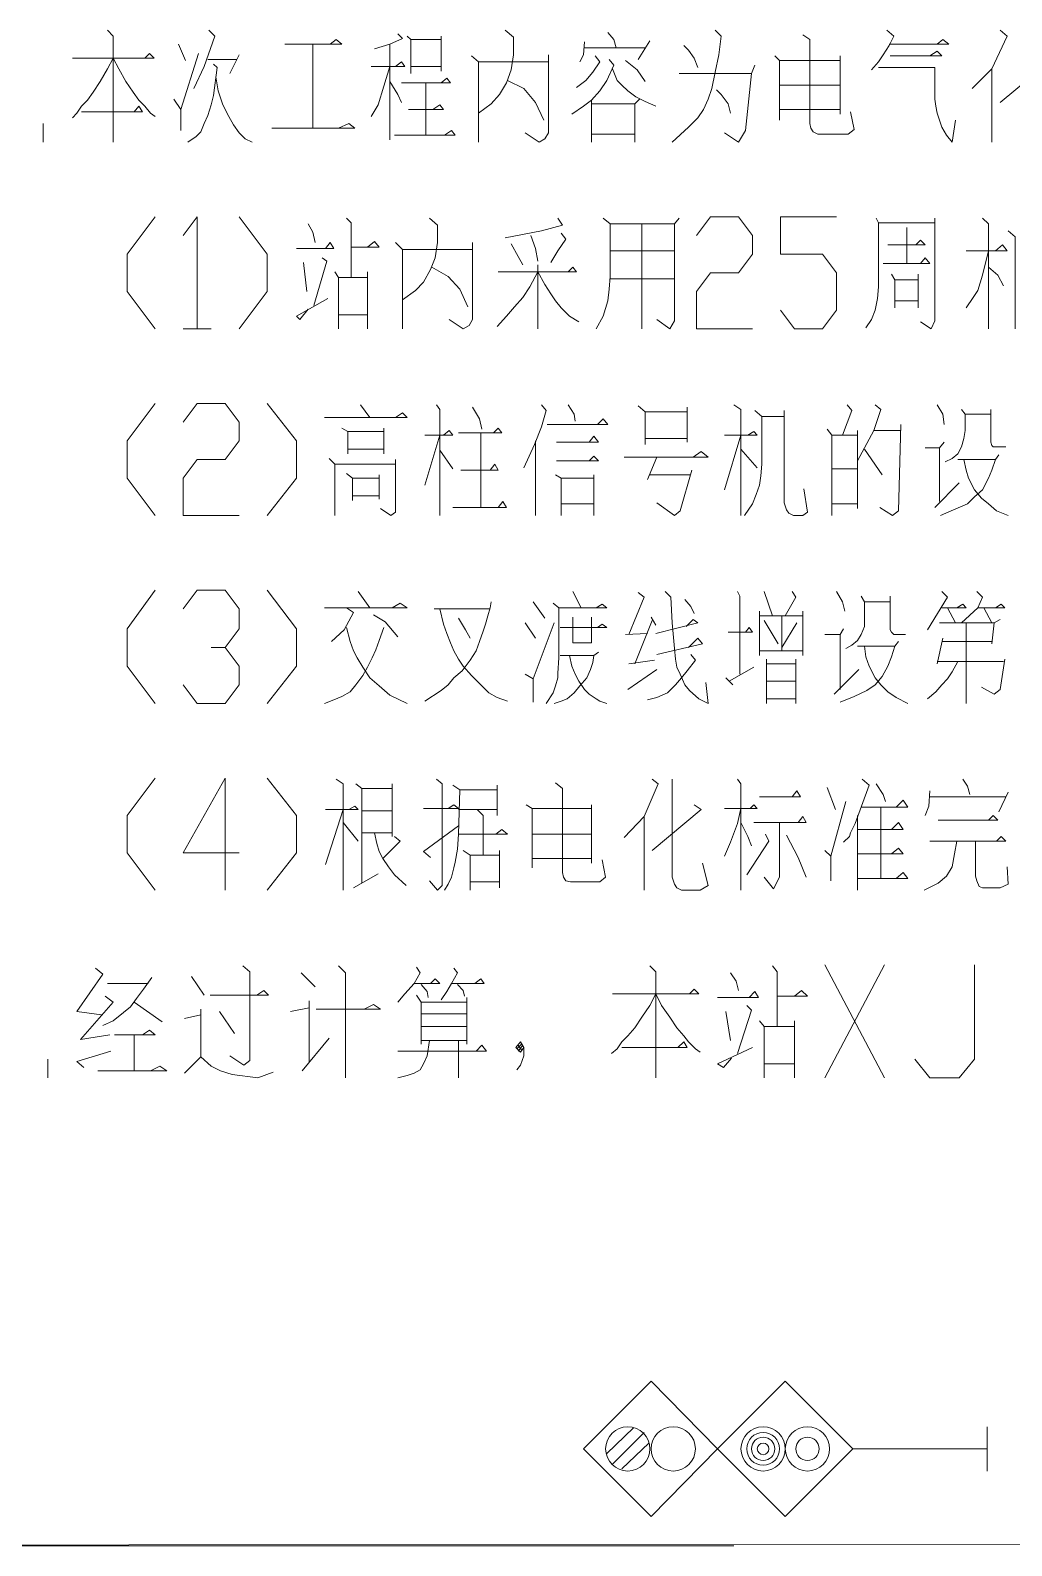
# Model space of a CAD drawing. Header units: millimetres. Extents: x 18 to 1853, y 466 to 763.
# Drawn here: x 1527.5 to 1571.2, y 628.9 to 696.4 of the extents above; entities that cross this region are included whole.
import ezdxf

# ---------------------------------------------------------------- set-up
doc = ezdxf.new("R2010")
doc.units = ezdxf.units.MM
doc.header["$MEASUREMENT"] = 0
doc.layers.add('1', color=7, linetype='Continuous')
doc.layers.add('D0', color=7, linetype='Continuous')

msp = doc.modelspace()

# ---------------------------------------------------------------- linework, layer by layer
at = {"color": 255, "linetype": 'Continuous', "lineweight": 0}
for points in [[(1530.942, 696.426), (1531.202, 696.166), (1531.202, 691.437)], [(1535.463, 696.426), (1535.723, 696.166), (1535.255, 694.815), (1534.788, 693.827)], [(1543.883, 696.27), (1544.091, 696.062), (1543.519, 695.802), (1542.843, 695.594)], [(1544.299, 696.166), (1544.455, 696.01), (1544.455, 694.503)], [(1545.806, 696.166), (1545.806, 694.607)], [(1548.664, 696.426), (1549.028, 696.114), (1549.028, 695.335), (1548.924, 694.659), (1548.716, 694.087), (1548.404, 693.568), (1548.041, 693.152), (1547.469, 692.736)], [(1553.238, 696.322), (1553.498, 696.01), (1553.602, 695.646)], [(1558.019, 696.426), (1558.279, 696.166), (1558.175, 695.335), (1558.019, 694.555), (1557.863, 693.827), (1557.707, 693.36), (1557.5, 692.892), (1557.24, 692.528), (1556.824, 692.112), (1556.096, 691.437)], [(1561.917, 696.218), (1562.229, 696.01), (1562.229, 692.268), (1562.281, 692.06), (1562.385, 691.904), (1562.593, 691.8), (1563.944, 691.8), (1564.204, 692.008), (1564.048, 692.788)], [(1565.659, 696.426), (1565.971, 696.166), (1565.763, 695.75), (1565.503, 695.335), (1565.295, 695.023), (1564.983, 694.659)], [(1570.7, 696.426), (1571.012, 696.166), (1570.337, 694.711), (1569.453, 693.827)], [(1529.383, 695.179), (1533.021, 695.179), (1532.813, 695.387), (1532.605, 695.179)], [(1533.904, 693.36), (1534.216, 692.892), (1534.996, 695.387)], [(1534.112, 695.802), (1534.424, 695.075)], [(1538.842, 695.802), (1541.388, 695.802), (1541.128, 696.01), (1540.868, 695.802)], [(1540.089, 695.802), (1540.089, 692.06)], [(1543.519, 695.802), (1543.519, 691.541)], [(1544.455, 696.01), (1545.806, 696.01)], [(1552.198, 695.906), (1552.146, 695.335), (1551.99, 695.023)], [(1552.198, 695.646), (1554.901, 695.646)], [(1555.109, 695.958), (1554.589, 695.127)], [(1556.616, 695.75), (1556.824, 695.542), (1557.084, 695.179), (1557.24, 694.763)], [(1565.763, 695.802), (1568.414, 695.802), (1568.154, 696.01), (1567.894, 695.802)], [(1565.815, 695.283), (1568.102, 695.283), (1567.894, 695.49), (1567.582, 695.283)], [(1531.202, 695.179), (1530.942, 694.711), (1530.63, 694.139), (1530.318, 693.671), (1530.058, 693.308), (1529.798, 693.048), (1529.59, 692.736), (1529.383, 692.528)], [(1531.202, 695.179), (1531.461, 694.711), (1531.773, 694.139), (1532.085, 693.671), (1532.345, 693.308), (1532.605, 693.048), (1532.865, 692.736), (1533.073, 692.58)], [(1535.671, 694.919), (1535.827, 694.763), (1535.671, 693.516), (1535.567, 693.1), (1535.411, 692.632), (1535.255, 692.268), (1535.1, 691.904), (1534.892, 691.697), (1534.528, 691.437)], [(1535.411, 695.127), (1536.711, 695.127)], [(1536.815, 695.335), (1536.399, 694.503)], [(1542.687, 694.815), (1544.195, 694.815), (1544.039, 695.023), (1543.779, 694.815)], [(1543.519, 694.815), (1543.259, 693.931), (1542.999, 693.1), (1542.687, 692.58)], [(1544.455, 694.815), (1545.806, 694.815)], [(1547.157, 695.283), (1547.469, 695.023), (1547.469, 691.437)], [(1547.469, 695.023), (1550.587, 695.023)], [(1550.587, 695.335), (1550.587, 691.852), (1550.431, 691.593), (1550.171, 691.437), (1549.548, 691.852)], [(1553.29, 695.127), (1553.498, 694.867), (1553.186, 694.191), (1552.874, 693.723), (1552.51, 693.308), (1552.146, 693.048), (1551.627, 692.684)], [(1552.666, 695.283), (1552.874, 695.023), (1552.562, 694.555), (1552.25, 694.191), (1551.835, 693.879)], [(1553.446, 694.711), (1553.654, 694.191), (1553.861, 693.983), (1554.121, 693.723), (1554.485, 693.464), (1554.901, 693.256), (1555.369, 693.048)], [(1554.017, 695.075), (1554.537, 694.659), (1554.901, 694.139)], [(1559.786, 694.867), (1559.63, 694.503), (1559.371, 691.956), (1559.059, 691.437), (1558.435, 691.852)], [(1560.67, 695.283), (1560.878, 695.075), (1560.878, 692.424)], [(1560.878, 695.075), (1563.58, 695.075)], [(1563.58, 695.283), (1563.58, 692.684)], [(1565.295, 694.763), (1567.79, 694.763), (1567.79, 693.36), (1567.842, 693.048), (1567.894, 692.736), (1567.998, 692.424), (1568.102, 692.112), (1568.31, 691.748), (1568.57, 691.437), (1568.725, 692.424)], [(1570.337, 694.711), (1570.337, 691.437)], [(1572.571, 695.283), (1572.883, 695.023), (1570.7, 693.204)], [(1535.775, 694.347), (1535.879, 693.723), (1536.087, 693.1), (1536.347, 692.58), (1536.555, 692.216), (1536.815, 691.852), (1537.074, 691.593), (1537.386, 691.437)], [(1543.519, 694.139), (1543.883, 693.568), (1544.039, 693.204)], [(1544.039, 694.087), (1546.222, 694.087), (1546.066, 694.295), (1545.806, 694.087)], [(1545.13, 694.087), (1545.13, 691.748)], [(1548.768, 694.191), (1549.496, 693.827), (1550.016, 693.204), (1550.379, 692.424)], [(1556.408, 694.503), (1559.63, 694.503)], [(1554.433, 691.437), (1554.433, 693.152), (1554.641, 693.36)], [(1558.071, 693.775), (1558.279, 693.568), (1558.591, 693.152), (1558.695, 692.736)], [(1560.878, 693.983), (1563.58, 693.983)], [(1529.798, 692.788), (1532.501, 692.788), (1532.345, 693.048), (1532.137, 692.788)], [(1534.216, 692.892), (1534.216, 691.956)], [(1544.351, 692.892), (1545.91, 692.892), (1545.754, 693.1), (1545.442, 692.892)], [(1552.51, 693.308), (1552.51, 691.437)], [(1554.433, 693.152), (1552.51, 693.152)], [(1560.878, 692.892), (1563.58, 692.892)], [(1528.083, 691.437), (1528.083, 692.268)], [(1538.27, 692.06), (1541.96, 692.06), (1541.7, 692.268), (1541.232, 692.06)], [(1543.727, 691.748), (1546.429, 691.748), (1546.274, 691.956), (1545.962, 691.748)], [(1552.51, 691.8), (1554.433, 691.8)], [(1533.073, 688.11), (1531.825, 686.447), (1531.825, 684.784), (1533.073, 683.121)], [(1534.32, 687.279), (1534.944, 688.11), (1534.944, 683.121)], [(1536.815, 688.11), (1538.062, 686.447), (1538.062, 684.784), (1536.815, 683.121)], [(1541.596, 688.058), (1541.804, 687.851), (1541.804, 685.408)], [(1545.286, 688.058), (1545.65, 687.747), (1545.65, 686.967), (1545.546, 686.291), (1545.338, 685.772), (1545.026, 685.2), (1544.662, 684.836), (1544.091, 684.42)], [(1551.003, 688.058), (1551.211, 687.747), (1550.275, 687.487), (1548.664, 687.175)], [(1553.03, 688.058), (1553.342, 687.799), (1553.342, 685.46), (1553.29, 684.888), (1553.238, 684.368), (1553.03, 683.693), (1552.718, 683.121)], [(1556.408, 688.058), (1556.2, 687.799), (1556.2, 683.485), (1555.992, 683.121), (1555.421, 683.537)], [(1557.188, 687.279), (1557.811, 688.11), (1559.059, 688.11), (1559.682, 687.279), (1559.682, 686.447), (1559.059, 685.616), (1557.811, 685.616), (1557.188, 684.784), (1557.188, 683.121), (1559.682, 683.121)], [(1560.93, 683.953), (1561.553, 683.121), (1562.801, 683.121), (1563.424, 683.953), (1563.424, 685.616), (1562.801, 686.447), (1560.93, 686.447), (1560.93, 688.11), (1563.424, 688.11)], [(1565.191, 688.058), (1565.295, 687.851), (1565.295, 684.992), (1565.243, 684.472), (1565.139, 683.953), (1564.983, 683.537), (1564.724, 683.173)], [(1567.79, 688.058), (1567.79, 683.485), (1567.634, 683.121), (1567.166, 683.433)], [(1569.921, 688.058), (1570.181, 687.799), (1570.181, 683.121)], [(1539.881, 687.799), (1540.089, 687.435), (1540.193, 686.967)], [(1549.808, 687.279), (1550.016, 686.707), (1550.119, 686.135)], [(1551.159, 687.383), (1551.367, 687.123), (1551.003, 686.603), (1550.691, 686.084)], [(1553.342, 687.799), (1556.2, 687.799)], [(1554.745, 683.121), (1554.745, 687.799)], [(1565.295, 687.851), (1567.79, 687.851)], [(1566.543, 687.643), (1566.543, 686.032)], [(1571.064, 687.487), (1571.376, 687.227), (1571.376, 683.121)], [(1539.361, 686.707), (1541.024, 686.707), (1540.868, 686.967), (1540.661, 686.707)], [(1541.804, 686.759), (1543.051, 686.759), (1542.843, 687.019), (1542.532, 686.759)], [(1543.779, 686.967), (1544.091, 686.655), (1544.091, 683.121)], [(1544.091, 686.655), (1547.209, 686.655)], [(1547.209, 686.967), (1547.209, 683.537), (1547.053, 683.277), (1546.793, 683.121), (1546.17, 683.537)], [(1548.924, 686.915), (1549.236, 686.343), (1549.444, 685.98)], [(1553.342, 686.603), (1556.2, 686.603)], [(1565.711, 686.863), (1567.374, 686.863), (1567.166, 687.071), (1566.958, 686.863)], [(1569.193, 686.603), (1571.012, 686.603), (1570.804, 686.863), (1570.493, 686.603)], [(1570.181, 686.603), (1569.921, 685.512), (1569.713, 684.836), (1569.505, 684.524), (1569.193, 684.057)], [(1539.673, 686.084), (1539.829, 684.784)], [(1540.505, 686.291), (1540.713, 686.135), (1540.141, 684.161)], [(1550.119, 685.98), (1550.119, 683.121)], [(1565.503, 686.032), (1567.582, 686.032), (1567.374, 686.291), (1567.166, 686.032)], [(1541.076, 685.668), (1541.232, 685.408), (1541.232, 683.121)], [(1542.532, 685.408), (1541.232, 685.408)], [(1542.532, 683.121), (1542.532, 685.668)], [(1545.39, 685.876), (1546.118, 685.46), (1546.637, 684.888), (1547.001, 684.109)], [(1550.119, 685.668), (1549.756, 684.992), (1549.444, 684.524), (1549.08, 684.109), (1548.716, 683.693), (1548.3, 683.225)], [(1548.352, 685.668), (1551.835, 685.668), (1551.679, 685.876), (1551.471, 685.668)], [(1550.119, 685.668), (1550.431, 685.096), (1550.691, 684.68), (1550.899, 684.368), (1551.159, 684.057), (1551.523, 683.693), (1551.938, 683.433)], [(1556.2, 685.356), (1553.342, 685.356)], [(1565.867, 685.564), (1566.023, 685.304), (1566.023, 684.057)], [(1567.062, 685.304), (1566.023, 685.304)], [(1567.062, 684.057), (1567.062, 685.564)], [(1570.181, 685.876), (1570.596, 685.512), (1570.856, 685.044)], [(1539.881, 684.005), (1539.517, 683.537), (1539.361, 683.693), (1540.764, 684.472)], [(1566.023, 684.368), (1567.062, 684.368)], [(1541.232, 683.745), (1542.532, 683.745)], [(1534.32, 683.121), (1535.567, 683.121)], [(1533.073, 679.795), (1531.825, 678.132), (1531.825, 676.469), (1533.073, 674.806)], [(1534.32, 678.963), (1534.944, 679.795), (1536.191, 679.795), (1536.815, 678.963), (1536.815, 678.132), (1536.191, 677.3), (1534.944, 677.3), (1534.32, 676.469), (1534.32, 674.806), (1536.815, 674.806)], [(1538.062, 679.795), (1539.361, 678.132), (1539.361, 676.469), (1538.062, 674.806)], [(1540.609, 679.171), (1544.299, 679.171), (1544.091, 679.379), (1543.779, 679.171)], [(1542.22, 679.743), (1542.635, 679.171)], [(1545.598, 679.743), (1545.754, 679.535), (1545.754, 674.806)], [(1547.209, 679.639), (1547.521, 679.119), (1547.625, 678.652)], [(1550.275, 679.743), (1550.483, 679.483), (1550.275, 678.755), (1549.964, 677.976), (1549.496, 676.936)], [(1551.471, 679.743), (1551.731, 679.327), (1551.783, 679.015)], [(1554.589, 679.691), (1554.901, 679.431), (1554.901, 677.976)], [(1554.901, 679.431), (1556.772, 679.431)], [(1556.772, 679.639), (1556.772, 678.08)], [(1558.851, 679.743), (1559.163, 679.535), (1559.163, 674.806)], [(1559.786, 679.483), (1560.098, 679.223), (1560.098, 677.092), (1560.046, 676.573), (1559.994, 676.157), (1559.838, 675.741), (1559.682, 675.325), (1559.319, 674.806)], [(1560.098, 679.223), (1561.086, 679.223)], [(1561.086, 679.483), (1561.086, 675.377), (1561.19, 675.065), (1561.293, 674.91), (1561.501, 674.806), (1561.917, 674.806), (1562.125, 674.961), (1561.969, 676.001)], [(1563.892, 679.743), (1564.1, 679.483), (1563.684, 678.392)], [(1565.139, 679.743), (1565.399, 679.535), (1565.087, 678.6), (1564.36, 677.248)], [(1567.894, 679.743), (1568.154, 679.327), (1568.206, 678.859)], [(1568.985, 679.535), (1569.141, 679.327), (1569.141, 678.6), (1569.089, 678.236), (1568.985, 677.872), (1568.829, 677.56), (1568.57, 677.352), (1568.258, 677.196)], [(1569.141, 679.327), (1570.285, 679.327)], [(1570.285, 679.535), (1570.285, 678.236), (1570.285, 678.08), (1570.337, 677.924), (1570.389, 677.872), (1570.96, 677.872)], [(1541.388, 678.703), (1541.648, 678.548), (1541.648, 677.56)], [(1541.648, 678.548), (1543.259, 678.548)], [(1543.259, 678.703), (1543.259, 677.56)], [(1545.078, 678.392), (1546.326, 678.392), (1546.17, 678.6), (1545.91, 678.392)], [(1546.585, 678.496), (1548.508, 678.496), (1548.352, 678.703), (1548.145, 678.496)], [(1547.573, 678.496), (1547.573, 675.169)], [(1550.535, 678.859), (1553.238, 678.859), (1553.03, 679.119), (1552.77, 678.859)], [(1558.435, 678.392), (1559.89, 678.392), (1559.734, 678.548), (1559.474, 678.392)], [(1563.009, 678.652), (1563.216, 678.392), (1563.216, 674.806)], [(1564.36, 678.6), (1564.36, 675.117)], [(1565.087, 678.6), (1566.283, 678.6)], [(1566.283, 678.859), (1566.179, 675.013), (1565.919, 674.806), (1565.347, 675.169)], [(1545.754, 678.392), (1545.078, 676.157)], [(1550.016, 678.132), (1550.016, 674.806)], [(1550.951, 678.08), (1552.822, 678.08), (1552.614, 678.34), (1552.406, 678.08)], [(1554.901, 678.236), (1556.772, 678.236)], [(1559.163, 678.392), (1558.435, 675.949)], [(1563.216, 678.392), (1564.36, 678.392)], [(1567.374, 677.82), (1567.998, 677.82)], [(1568.206, 678.08), (1567.998, 677.82), (1567.998, 675.429)], [(1540.816, 677.352), (1541.076, 677.092), (1541.076, 674.806)], [(1541.648, 677.768), (1543.259, 677.768)], [(1543.779, 677.3), (1543.779, 674.961), (1543.571, 674.806), (1543.103, 675.117)], [(1545.754, 677.716), (1546.326, 676.884)], [(1550.951, 677.248), (1552.822, 677.248), (1552.614, 677.456), (1552.406, 677.248)], [(1553.965, 677.404), (1557.707, 677.404), (1557.396, 677.664), (1557.032, 677.404)], [(1555.421, 677.404), (1555.005, 676.417)], [(1559.163, 677.768), (1559.89, 676.936)], [(1564.672, 677.768), (1565.451, 676.625)], [(1570.648, 677.508), (1570.493, 677.3), (1570.337, 676.832), (1570.181, 676.469), (1569.921, 675.949), (1569.557, 675.637), (1569.245, 675.325), (1568.622, 675.065), (1568.05, 674.806)], [(1568.829, 677.3), (1570.493, 677.3)], [(1569.089, 677.3), (1569.193, 676.832), (1569.297, 676.469), (1569.557, 675.949), (1569.869, 675.585), (1570.181, 675.325), (1570.545, 675.013), (1571.064, 674.806)], [(1541.076, 677.092), (1543.779, 677.092)], [(1541.596, 676.677), (1541.856, 676.469), (1541.856, 675.481)], [(1541.856, 676.469), (1543.051, 676.469)], [(1543.051, 676.625), (1543.051, 675.533)], [(1546.689, 676.832), (1548.352, 676.832), (1548.197, 677.092), (1547.989, 676.832)], [(1550.899, 676.625), (1551.159, 676.469), (1551.159, 674.806)], [(1552.614, 676.469), (1551.159, 676.469)], [(1552.614, 674.806), (1552.614, 676.625)], [(1555.109, 676.625), (1556.928, 676.625)], [(1556.98, 676.832), (1556.46, 675.013), (1556.2, 674.806), (1555.421, 675.377)], [(1563.216, 676.884), (1564.36, 676.884)], [(1567.79, 675.169), (1568.881, 676.261)], [(1541.856, 675.689), (1543.051, 675.689)], [(1546.326, 675.169), (1548.716, 675.169), (1548.56, 675.429), (1548.352, 675.169)], [(1551.159, 675.325), (1552.614, 675.325)], [(1563.216, 675.325), (1564.36, 675.325)], [(1533.073, 671.479), (1531.825, 669.764), (1531.825, 668.101), (1533.073, 666.438)], [(1534.32, 670.648), (1534.944, 671.479), (1536.191, 671.479), (1536.815, 670.648), (1536.815, 669.764), (1536.191, 668.933), (1535.567, 668.933)], [(1538.062, 671.479), (1539.361, 669.764), (1539.361, 668.101), (1538.062, 666.438)], [(1542.116, 671.427), (1542.635, 670.7)], [(1551.679, 671.427), (1552.042, 670.7)], [(1554.589, 671.375), (1554.849, 671.168), (1554.173, 669.504)], [(1555.784, 671.427), (1556.044, 671.168), (1556.096, 670.024), (1556.2, 668.881), (1556.252, 668.413), (1556.304, 668.049), (1556.46, 667.737), (1556.668, 667.27), (1556.876, 667.01), (1557.292, 666.646), (1557.707, 666.438), (1557.603, 667.374)], [(1559.007, 671.427), (1559.111, 671.22), (1559.111, 667.737)], [(1560.202, 671.427), (1560.566, 670.336)], [(1561.449, 671.427), (1561.605, 671.168), (1561.138, 670.336)], [(1563.424, 671.427), (1563.684, 670.96), (1563.788, 670.544)], [(1564.516, 671.22), (1564.672, 670.96), (1564.672, 670.284), (1564.672, 669.868), (1564.516, 669.504), (1564.36, 669.245), (1564.1, 669.037), (1563.84, 668.881)], [(1565.815, 671.22), (1565.815, 669.868), (1565.815, 669.712), (1565.867, 669.608), (1565.971, 669.504), (1566.491, 669.504)], [(1568.102, 671.427), (1568.362, 671.168), (1567.478, 669.712)], [(1569.661, 671.427), (1569.921, 671.168), (1569.713, 670.7), (1568.985, 670.024)], [(1540.609, 670.7), (1544.299, 670.7), (1543.987, 670.908), (1543.623, 670.7)], [(1541.596, 670.7), (1541.908, 670.492), (1541.492, 669.712), (1540.92, 669.193)], [(1548.041, 670.96), (1547.989, 670.7), (1547.885, 670.336), (1547.781, 669.972), (1547.677, 669.66), (1547.521, 669.193), (1547.365, 668.777), (1547.105, 668.361), (1546.741, 667.893), (1546.377, 667.581), (1546.118, 667.27), (1545.806, 667.01), (1545.078, 666.542)], [(1545.494, 670.648), (1547.989, 670.648)], [(1545.754, 670.648), (1545.91, 669.972), (1546.066, 669.556), (1546.222, 669.141), (1546.377, 668.777), (1546.585, 668.413), (1546.793, 668.101), (1547.157, 667.685), (1547.573, 667.27), (1547.937, 666.906), (1548.3, 666.698), (1548.768, 666.542)], [(1549.912, 670.96), (1550.431, 670.232)], [(1550.795, 670.908), (1551.055, 670.7), (1551.055, 668.465), (1551.003, 667.789), (1551.003, 667.581), (1550.899, 667.218), (1550.795, 666.906), (1550.483, 666.438)], [(1551.055, 670.7), (1553.186, 670.7), (1552.978, 670.856), (1552.718, 670.7)], [(1556.668, 671.064), (1556.928, 670.752), (1557.084, 670.44)], [(1559.994, 670.544), (1559.994, 668.569)], [(1561.917, 668.569), (1561.917, 670.544)], [(1564.672, 670.96), (1565.815, 670.96)], [(1568.102, 670.7), (1569.193, 670.7), (1569.037, 670.856), (1568.777, 670.7)], [(1568.362, 670.7), (1568.725, 670.024)], [(1569.713, 670.7), (1570.908, 670.7), (1570.752, 670.856), (1570.493, 670.7)], [(1569.973, 670.7), (1570.337, 670.024)], [(1543.259, 669.816), (1543.051, 669.245), (1542.895, 668.829), (1542.739, 668.465), (1542.532, 668.049), (1542.324, 667.685), (1542.012, 667.27), (1541.752, 666.958), (1541.388, 666.75), (1541.024, 666.594), (1540.609, 666.438)], [(1541.596, 669.816), (1541.752, 669.193), (1541.908, 668.777), (1542.064, 668.465), (1542.324, 668.049), (1542.635, 667.581), (1543.051, 667.218), (1543.519, 666.802), (1544.299, 666.438)], [(1542.791, 670.388), (1543.311, 670.076), (1543.883, 669.4)], [(1546.585, 670.232), (1546.897, 669.712), (1547.105, 669.349)], [(1549.548, 670.024), (1550.016, 669.349)], [(1549.912, 667.529), (1550.847, 670.024)], [(1551.107, 669.816), (1553.186, 669.816), (1552.978, 669.972), (1552.77, 669.816)], [(1551.679, 670.284), (1551.679, 669.141), (1552.51, 669.141), (1552.51, 670.284)], [(1555.213, 670.128), (1554.433, 668.205)], [(1555.161, 670.284), (1555.369, 669.92)], [(1555.369, 669.556), (1557.24, 670.024), (1557.032, 670.18), (1556.72, 669.868)], [(1558.591, 669.608), (1559.682, 669.608), (1559.526, 669.816), (1559.371, 669.608)], [(1561.917, 670.336), (1559.994, 670.336)], [(1560.202, 670.128), (1560.826, 669.089)], [(1560.982, 670.336), (1560.982, 668.777)], [(1561.657, 670.024), (1560.982, 668.933)], [(1563.736, 669.764), (1563.58, 669.504), (1563.58, 667.062)], [(1567.998, 670.024), (1570.441, 670.024)], [(1569.193, 670.024), (1569.193, 666.438)], [(1570.7, 670.18), (1570.441, 670.024), (1570.337, 669.089)], [(1554.017, 669.504), (1555.005, 669.556)], [(1555.421, 668.621), (1557.448, 669.089), (1557.24, 669.349), (1556.824, 668.933)], [(1562.905, 669.504), (1563.58, 669.504)], [(1566.179, 669.193), (1566.023, 668.985), (1565.867, 668.517), (1565.711, 668.101), (1565.451, 667.633), (1565.139, 667.27), (1564.776, 667.01), (1564.204, 666.75), (1563.58, 666.49)], [(1568.154, 669.349), (1567.894, 668.205)], [(1570.337, 669.193), (1568.154, 669.193)], [(1536.191, 668.933), (1536.815, 668.101), (1536.815, 667.27), (1536.191, 666.438), (1534.944, 666.438), (1534.32, 667.27)], [(1552.822, 668.725), (1552.614, 668.569), (1552.562, 668.257), (1552.458, 667.945), (1552.302, 667.581), (1551.99, 667.218), (1551.731, 666.906), (1551.419, 666.646), (1551.159, 666.542), (1550.847, 666.438)], [(1551.107, 668.569), (1552.614, 668.569)], [(1551.523, 668.569), (1551.627, 668.101), (1551.783, 667.737), (1551.938, 667.426), (1552.198, 667.062), (1552.406, 666.854), (1552.718, 666.646), (1552.874, 666.542), (1553.186, 666.438)], [(1556.928, 668.621), (1557.136, 668.361), (1556.772, 667.893), (1556.512, 667.581), (1556.252, 667.27), (1555.888, 666.906), (1555.421, 666.698), (1555.005, 666.594)], [(1559.994, 668.777), (1561.917, 668.777)], [(1560.306, 668.413), (1560.306, 666.438)], [(1561.605, 666.438), (1561.605, 668.413)], [(1564.36, 668.985), (1566.023, 668.985)], [(1564.672, 668.985), (1564.724, 668.517), (1564.88, 668.101), (1565.139, 667.581), (1565.399, 667.27), (1565.711, 666.958), (1566.075, 666.698), (1566.595, 666.438)], [(1570.908, 668.413), (1570.7, 667.062), (1570.441, 666.854), (1569.869, 667.166)], [(1549.548, 667.737), (1549.912, 667.529), (1549.912, 666.49)], [(1554.121, 667.062), (1555.421, 667.945)], [(1554.173, 668.205), (1555.317, 668.361)], [(1558.643, 667.426), (1559.734, 668.049)], [(1561.605, 668.205), (1560.306, 668.205)], [(1563.32, 666.854), (1564.412, 667.945)], [(1568.829, 668.309), (1568.57, 667.841), (1568.362, 667.529), (1568.102, 667.27), (1567.842, 666.958), (1567.478, 666.646)], [(1567.894, 668.309), (1570.856, 668.309)], [(1558.487, 667.581), (1558.799, 667.27)], [(1560.306, 667.426), (1561.605, 667.426)], [(1560.306, 666.646), (1561.605, 666.646)], [(1533.073, 663.112), (1531.825, 661.449), (1531.825, 659.786), (1533.073, 658.123)], [(1536.815, 659.786), (1534.32, 659.786), (1536.191, 663.112), (1536.191, 658.123)], [(1538.062, 663.112), (1539.361, 661.449), (1539.361, 659.786), (1538.062, 658.123)], [(1541.128, 663.06), (1541.44, 662.852), (1541.44, 658.123)], [(1545.598, 663.06), (1545.858, 662.852), (1545.858, 658.33), (1545.65, 658.123), (1545.286, 658.538)], [(1555.213, 663.06), (1555.473, 662.852), (1554.849, 661.397), (1553.965, 660.461)], [(1556.096, 663.06), (1556.096, 658.694), (1556.2, 658.382), (1556.304, 658.226), (1556.512, 658.123), (1557.344, 658.123), (1557.707, 658.33), (1557.448, 659.318)], [(1559.007, 663.06), (1559.163, 662.852), (1559.163, 658.123)], [(1564.568, 663.06), (1564.88, 662.8), (1564.256, 661.085), (1564.048, 660.669), (1563.996, 660.513), (1563.736, 660.253)], [(1569.037, 663.06), (1569.245, 662.748), (1569.349, 662.384)], [(1542.012, 662.852), (1542.272, 662.644), (1542.272, 658.434)], [(1542.272, 662.644), (1543.623, 662.644)], [(1543.623, 662.852), (1543.623, 660.513)], [(1546.326, 662.8), (1546.637, 662.592), (1546.585, 660.617), (1546.533, 659.942), (1546.429, 659.37), (1546.377, 659.11), (1546.274, 658.694), (1546.118, 658.382), (1545.962, 658.123)], [(1546.637, 662.592), (1548.3, 662.592)], [(1548.3, 662.8), (1548.3, 661.449)], [(1550.899, 662.904), (1551.211, 662.644), (1551.211, 658.902), (1551.263, 658.694), (1551.367, 658.538), (1551.575, 658.486), (1552.874, 658.486), (1553.134, 658.694), (1552.978, 659.474)], [(1559.994, 662.28), (1561.813, 662.28), (1561.657, 662.54), (1561.449, 662.28)], [(1563.009, 662.696), (1563.372, 661.709)], [(1565.191, 662.852), (1565.503, 662.384), (1565.607, 662.072)], [(1567.582, 662.54), (1567.53, 661.865), (1567.374, 661.449)], [(1571.064, 662.488), (1570.648, 661.605)], [(1540.661, 661.709), (1542.116, 661.709), (1541.96, 661.865), (1541.7, 661.709)], [(1541.44, 661.709), (1540.661, 659.266)], [(1542.272, 661.657), (1543.623, 661.657)], [(1545.026, 661.761), (1546.585, 661.761), (1546.377, 661.917), (1546.118, 661.761)], [(1546.585, 661.709), (1548.3, 661.709)], [(1547.417, 661.709), (1547.677, 661.449), (1547.677, 659.682)], [(1549.6, 661.917), (1549.86, 661.761), (1549.86, 659.11)], [(1549.86, 661.761), (1552.51, 661.761)], [(1552.51, 661.917), (1552.51, 659.318)], [(1557.084, 661.917), (1557.396, 661.709), (1555.213, 659.89)], [(1558.435, 661.761), (1559.89, 661.761), (1559.734, 661.917), (1559.578, 661.761)], [(1559.163, 661.761), (1559.007, 661.085), (1558.695, 660.253), (1558.435, 659.63)], [(1562.905, 659.89), (1563.164, 659.63), (1563.84, 662.072)], [(1564.516, 661.813), (1566.595, 661.813), (1566.387, 662.124), (1566.075, 661.813)], [(1565.399, 661.813), (1565.399, 658.642)], [(1567.582, 662.28), (1570.96, 662.28)], [(1541.44, 661.137), (1542.116, 660.305)], [(1545.338, 659.578), (1545.026, 659.838), (1546.585, 660.981)], [(1554.849, 661.397), (1554.849, 658.123)], [(1559.163, 661.137), (1559.474, 660.513), (1559.63, 660.097)], [(1559.734, 661.137), (1562.073, 661.137), (1561.917, 661.397), (1561.709, 661.137)], [(1560.878, 661.137), (1560.878, 658.694), (1560.618, 658.175), (1560.202, 658.694)], [(1564.36, 661.449), (1564.36, 658.123)], [(1564.36, 660.825), (1566.387, 660.825), (1566.179, 661.137), (1565.867, 660.825)], [(1567.946, 661.241), (1570.596, 661.241), (1570.389, 661.449), (1570.181, 661.241)], [(1542.272, 660.669), (1543.623, 660.669)], [(1542.843, 660.669), (1542.947, 660.201), (1543.051, 659.838), (1543.207, 659.526), (1543.467, 659.162), (1543.727, 658.798), (1544.247, 658.33)], [(1543.727, 660.513), (1543.987, 660.305), (1543.207, 659.526)], [(1546.585, 660.617), (1548.768, 660.617), (1548.508, 660.825), (1548.248, 660.617)], [(1549.86, 660.617), (1552.51, 660.617)], [(1560.254, 660.617), (1560.41, 660.305), (1559.422, 658.798)], [(1561.19, 660.565), (1561.709, 659.578), (1562.073, 658.694)], [(1568.777, 660.305), (1568.674, 659.734), (1568.57, 659.162), (1568.31, 658.746), (1567.946, 658.434), (1567.322, 658.123)], [(1567.582, 660.305), (1570.96, 660.305), (1570.752, 660.513), (1570.545, 660.305)], [(1569.609, 660.305), (1569.609, 658.746), (1569.661, 658.538), (1569.765, 658.278), (1569.921, 658.226), (1570.7, 658.226), (1571.064, 658.382), (1571.012, 659.162)], [(1546.793, 659.89), (1547.105, 659.682), (1547.105, 658.123)], [(1548.404, 659.682), (1547.105, 659.682)], [(1548.404, 659.89), (1548.404, 658.226)], [(1563.164, 659.63), (1563.164, 658.538)], [(1564.36, 659.734), (1566.387, 659.734), (1566.179, 659.994), (1565.867, 659.734)], [(1549.86, 659.526), (1552.51, 659.526)], [(1541.908, 658.226), (1542.999, 658.85)], [(1547.105, 658.486), (1548.404, 658.486)], [(1564.36, 658.642), (1566.595, 658.642), (1566.387, 658.902), (1566.075, 658.642)], [(1552.146, 633.228), (1555.161, 636.242)], [(1555.161, 636.242), (1558.123, 633.228)], [(1558.123, 633.228), (1561.138, 636.242)], [(1561.138, 636.242), (1564.152, 633.228)], [(1570.129, 632.24), (1570.129, 634.215)], [(1555.161, 630.214), (1552.146, 633.228)], [(1558.123, 633.228), (1555.161, 630.214)], [(1561.138, 630.214), (1558.123, 633.228)], [(1564.152, 633.228), (1561.138, 630.214)], [(1570.129, 633.228), (1564.152, 633.228)], [(1311.879, 628.914), (1558.851, 628.914)], [(1586.24, 628.966), (1368.893, 628.914)]]:
    msp.add_lwpolyline(points, dxfattribs=at)
at = {"color": 50, "linetype": 'Continuous', "lineweight": 0}
for points in [[(1554.381, 634.163), (1553.186, 633.02)], [(1554.849, 633.956), (1553.446, 632.552)], [(1555.057, 633.488), (1553.861, 632.344)]]:
    msp.add_lwpolyline(points, dxfattribs=at)
msp.add_circle((1554.121, 633.228), 0.987, dxfattribs=at)
at = {"color": 90, "linetype": 'Continuous', "lineweight": 0}
msp.add_circle((1556.148, 633.228), 0.987, dxfattribs=at)
at = {"color": 255, "linetype": 'Continuous', "lineweight": 0}
for centre, radius in [((1560.15, 633.228), 0.987), ((1562.125, 633.228), 0.987), ((1562.125, 633.228), 0.52)]:
    msp.add_circle(centre, radius, dxfattribs=at)
at = {"layer": '1', "color": 10, "linetype": 'Continuous', "lineweight": 0}
for radius in [0.728, 0.52, 0.26]:
    msp.add_circle((1560.15, 633.228), radius, dxfattribs=at)
at = {"layer": 'D0', "color": 255, "linetype": 'Continuous', "lineweight": 0}
for points in [[(1530.422, 654.64), (1530.734, 654.381), (1529.59, 652.717), (1530.682, 652.562)], [(1532.917, 654.225), (1532.553, 653.705), (1532.241, 653.289), (1531.981, 652.925), (1531.669, 652.665), (1531.202, 652.302), (1530.734, 652.094)], [(1534.684, 654.277), (1535.255, 653.445)], [(1536.971, 654.744), (1537.282, 654.484), (1537.282, 650.535), (1537.023, 650.327), (1536.399, 650.743)], [(1539.569, 654.433), (1540.193, 653.809)], [(1541.232, 654.744), (1541.544, 654.433), (1541.544, 649.755)], [(1544.714, 654.692), (1544.87, 654.433), (1544.61, 653.965), (1544.195, 653.497), (1543.883, 653.133)], [(1546.377, 654.64), (1546.533, 654.433), (1546.274, 653.965), (1546.066, 653.601), (1545.806, 653.237)], [(1555.109, 654.744), (1555.369, 654.484), (1555.369, 649.755)], [(1558.695, 654.433), (1558.955, 654.069), (1559.059, 653.653)], [(1560.566, 654.744), (1560.774, 654.484), (1560.774, 652.042)], [(1562.905, 649.755), (1565.555, 654.796)], [(1562.905, 654.796), (1565.555, 649.755)], [(1566.906, 650.587), (1567.582, 649.755), (1568.881, 649.755), (1569.557, 650.587), (1569.557, 654.796)], [(1530.942, 653.965), (1532.761, 653.965)], [(1535.515, 653.445), (1538.114, 653.445), (1537.906, 653.653), (1537.594, 653.445)], [(1544.61, 653.965), (1545.754, 653.965), (1545.546, 654.173), (1545.338, 653.965)], [(1544.922, 653.913), (1545.182, 653.601), (1545.234, 653.341)], [(1546.274, 653.965), (1547.729, 653.965), (1547.573, 654.173), (1547.313, 653.965)], [(1546.533, 653.913), (1546.793, 653.653), (1546.845, 653.393)], [(1553.446, 653.497), (1557.292, 653.497), (1557.084, 653.705), (1556.876, 653.497)], [(1558.123, 653.341), (1559.942, 653.341), (1559.786, 653.601), (1559.526, 653.341)], [(1560.774, 653.393), (1562.125, 653.393), (1561.865, 653.653), (1561.553, 653.393)], [(1530.838, 653.393), (1531.202, 653.133), (1529.746, 651.47), (1531.046, 651.678)], [(1532.137, 653.133), (1533.384, 652.25)], [(1539.101, 652.717), (1539.933, 652.873)], [(1539.933, 653.185), (1539.933, 650.431)], [(1540.245, 652.821), (1543.103, 652.821), (1542.791, 653.029), (1542.376, 652.821)], [(1544.714, 653.445), (1544.922, 653.133), (1544.922, 651.262)], [(1546.949, 653.133), (1544.922, 653.133)], [(1546.949, 653.341), (1546.949, 651.262)], [(1555.369, 653.497), (1555.109, 652.977), (1554.745, 652.458), (1554.433, 651.99), (1554.121, 651.626), (1553.861, 651.366), (1553.654, 651.054), (1553.394, 650.846)], [(1555.369, 653.497), (1555.629, 652.977), (1555.992, 652.458), (1556.304, 651.99), (1556.616, 651.626), (1556.824, 651.366), (1557.136, 651.054), (1557.344, 650.898)], [(1559.422, 652.977), (1559.63, 652.769), (1559.007, 650.846)], [(1535.1, 652.821), (1535.1, 650.691), (1534.372, 649.963)], [(1534.372, 652.406), (1535.1, 652.562)], [(1535.931, 652.717), (1536.607, 651.73)], [(1544.922, 652.613), (1546.949, 652.613)], [(1558.487, 652.717), (1558.695, 651.418)], [(1559.994, 652.302), (1560.202, 652.042), (1560.202, 649.755)], [(1561.553, 649.755), (1561.553, 652.302)], [(1531.254, 651.678), (1533.073, 651.678), (1532.813, 651.886), (1532.501, 651.678)], [(1532.137, 651.678), (1532.137, 650.067)], [(1539.621, 650.067), (1540.816, 651.522)], [(1546.949, 652.042), (1544.922, 652.042)], [(1561.553, 652.042), (1560.202, 652.042)], [(1529.902, 650.223), (1529.59, 650.483), (1531.098, 650.95)], [(1545.286, 651.418), (1545.182, 650.743), (1545.026, 650.379), (1544.87, 650.119), (1544.61, 649.963), (1544.299, 649.859), (1543.883, 649.755)], [(1543.883, 650.95), (1547.833, 650.95), (1547.625, 651.21), (1547.365, 650.95)], [(1544.922, 651.418), (1546.949, 651.418)], [(1546.585, 651.418), (1546.585, 649.755)], [(1549.132, 651.106), (1549.34, 651.366), (1549.496, 651.106), (1549.34, 650.898), (1549.132, 651.106)], [(1549.392, 651.262), (1549.184, 651.054)], [(1549.496, 651.106), (1549.496, 650.743), (1549.34, 650.327), (1549.184, 650.119)], [(1549.444, 651.21), (1549.236, 650.95)], [(1549.236, 651.21), (1549.392, 651.002)], [(1553.861, 651.106), (1556.772, 651.106), (1556.616, 651.366), (1556.356, 651.106)], [(1558.747, 650.639), (1558.383, 650.223), (1558.123, 650.379), (1559.682, 651.106)], [(1528.291, 649.755), (1528.291, 650.587)], [(1530.526, 650.067), (1533.592, 650.067), (1533.281, 650.275), (1532.865, 650.067)], [(1535.1, 650.691), (1535.567, 650.275), (1535.983, 650.067), (1536.503, 649.911), (1537.646, 649.755), (1538.322, 650.015)], [(1560.202, 650.379), (1561.553, 650.379)]]:
    msp.add_lwpolyline(points, dxfattribs=at)

doc.saveas('drawing.dxf')
